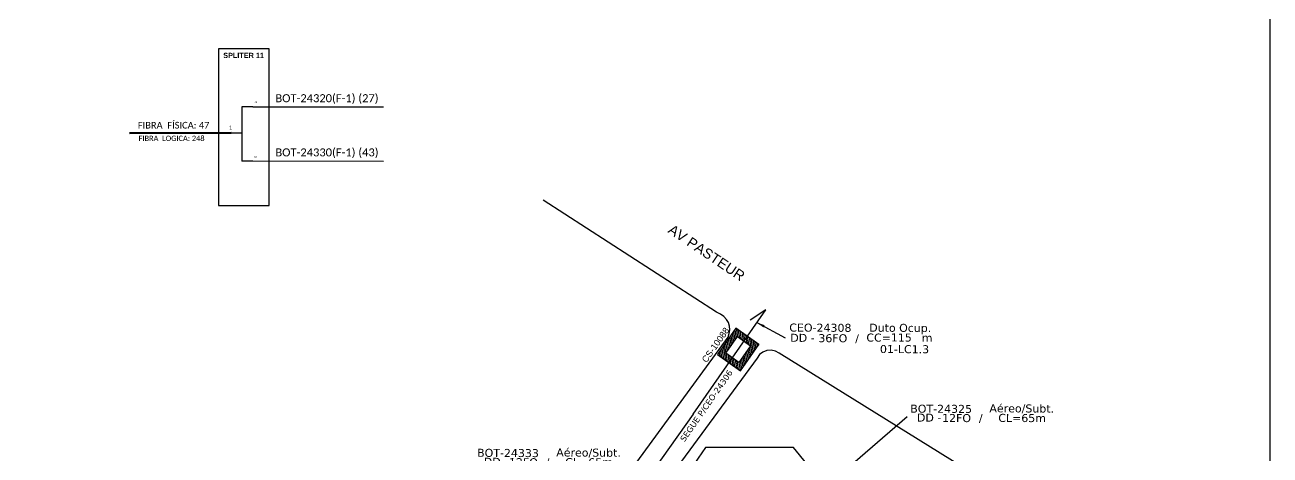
# Model space of a CAD drawing. Header units: metres. Extents: x -1286 to -445, y -500 to 94.
# Drawn here: x -756.2 to -445.1, y -288.2 to -180.6 of the extents above; entities that cross this region are included whole.
import ezdxf
from ezdxf.enums import TextEntityAlignment as Align

# ---------------------------------------------------------------- set-up
doc = ezdxf.new("R2010")
doc.units = ezdxf.units.M
for name, color, linetype in [('10.1-Caixas Subterrâneas', 5, 'Continuous'), ('20.4-CEOS', 1, 'Continuous'), ('CAP a instalar', 1, 'Continuous'), ('label_cabos', 7, 'Continuous'), ('Legenda', 1, 'Continuous'), ('QUADRA', 7, 'Continuous')]:
    doc.layers.add(name, color=color, linetype=linetype)
doc.layers.add('EXTRA', color=50, linetype='Continuous', plot=False)
doc.layers.add('Segmento Logradouro Texto', color=238, linetype='Continuous', lineweight=0)
doc.styles.add('ARIAL', font='arial.ttf')
doc.styles.add('DIGICADE', font='arial.ttf')
doc.styles.add('siredit', font='verdana.ttf')
doc.dimstyles.new('CC', dxfattribs={"dimtxt": 0.8, "dimasz": 2, "dimexe": 0.18, "dimexo": 0.0625, "dimgap": 0.09, "dimtad": 0, "dimdec": 0, "dimrnd": 1, "dimzin": 0, "dimdsep": 46, "dimtxsty": 'siredit', "dimblk": 'NONE', "dimcen": 0, "dimse1": 1, "dimse2": 1, "dimsd1": 1, "dimsd2": 1, "dimclrt": 7, "dimadec": 0, "dimazin": 0, "dimtfac": 1, "dimtdec": 0, "dimtofl": 0, "dimtmove": 0, "dimatfit": 3, "dimfxl": 0, "dimtolj": 1, "dimtzin": 0, "dimarcsym": 0})

# ---------------------------------------------------------------- blocks, each defined once
blk = doc.blocks.new('*X70')
at = {"color": 0, "linetype": 'Continuous'}
for p, q in [((-1.25, 0.34099), (-0.49099, 1.1)), ((-1.25, 0.517767), (-0.667767, 1.1)), ((-1.25, 0.694544), (-0.844544, 1.1)), ((-1.25, 0.87132), (-1.02132, 1.1)), ((-1.25, 1.048097), (-1.198097, 1.1)), ((-0.789214, 0.625), (-0.314214, 1.1)), ((-0.612437, 0.625), (-0.137437, 1.1)), ((-0.43566, 0.625), (0.03934, 1.1)), ((-0.258883, 0.625), (0.216117, 1.1)), ((-0.082107, 0.625), (0.392893, 1.1)), ((0.09467, 0.625), (0.56967, 1.1)), ((0.271447, 0.625), (0.746447, 1.1)), ((0.448223, 0.625), (0.923223, 1.1)), ((0.625, 0.625), (1.1, 1.1)), ((0.801777, 0.625), (1.25, 1.073223)), ((-1.25, 0.164214), (-0.8035, 0.610714)), ((-1.25, -0.012563), (-0.8035, 0.433937)), ((-1.25, -0.18934), (-0.8035, 0.25716)), ((-1.25, -0.366117), (-0.8035, 0.080383)), ((0.8035, 0.449947), (1.25, 0.896447)), ((0.8035, 0.27317), (1.25, 0.71967)), ((0.8035, 0.096393), (1.25, 0.542893)), ((0.8035, -0.080383), (1.25, 0.366117)), ((0.8035, -0.25716), (1.25, 0.18934)), ((0.8035, -0.433937), (1.25, 0.012563)), ((-1.25, -0.542893), (-0.8035, -0.096393)), ((-1.25, -0.71967), (-0.8035, -0.27317)), ((-1.25, -0.896447), (-0.8035, -0.449947)), ((-1.25, -1.073223), (-0.801777, -0.625)), ((-1.1, -1.1), (-0.625, -0.625)), ((-0.923223, -1.1), (-0.448223, -0.625)), ((-0.746447, -1.1), (-0.271447, -0.625)), ((-0.56967, -1.1), (-0.09467, -0.625)), ((-0.392893, -1.1), (0.082107, -0.625)), ((-0.216117, -1.1), (0.258883, -0.625)), ((-0.03934, -1.1), (0.43566, -0.625)), ((0.137437, -1.1), (0.612437, -0.625)), ((0.314214, -1.1), (0.789214, -0.625)), ((0.49099, -1.1), (1.25, -0.34099)), ((0.667767, -1.1), (1.25, -0.517767)), ((0.8035, -0.610714), (1.25, -0.164214)), ((0.844544, -1.1), (1.25, -0.694544)), ((1.02132, -1.1), (1.25, -0.87132)), ((1.198097, -1.1), (1.25, -1.048097))]:
    blk.add_line(p, q, dxfattribs=at)
blk = doc.blocks.new('MANHOLE_MQ')
at = {"color": 0, "linetype": 'Continuous'}
for p, q in [((0.00000623, 0.00000569), (-0.00000627, 0.00000569)), ((-0.00000627, 0.00000569), (-0.00000627, -0.00000531)), ((0.00000623, -0.00000531), (0.00000623, 0.00000569)), ((-0.00000404, 0.00000331), (0.00000399, 0.00000331)), ((-0.00000404, -0.00000294), (-0.00000404, 0.00000331)), ((0.00000399, 0.00000331), (0.00000399, -0.00000294)), ((0.00000399, -0.00000294), (-0.00000404, -0.00000294)), ((0.00000399, -0.00000294), (0.00000399, -0.00000294)), ((-0.00000627, -0.00000531), (0.00000623, -0.00000531))]:
    blk.add_line(p, q, dxfattribs=at)
at = {"color": 0, "linetype": 'Continuous', "xscale": 5e-06, "yscale": 5e-06, "zscale": 1e-05}
blk.add_blockref('*X70', (-0.00000002, 0.00000019), dxfattribs=at)
blk = doc.blocks.new('Inst CB DT OCUP CFOA-SM-DD-S-36')
at = {"layer": 'label_cabos', "color": 0, "style": 'siredit'}
for tag, flags, p in [('ID_ATIVIDADE', 3, (1.31, 2.67)), ('FATOR', 1, (11.56, 2.55))]:
    blk.add_attdef(tag, text='', height=1, rotation=359.69, dxfattribs=dict(at, flags=flags)).set_placement(p, align=Align.MIDDLE_CENTER)
for tag, p in [('DESTINO_CABO', (3.13, 1.26)), ('TIPO_CABO', (13.11, 1.24)), ('TIPO_CABO', (1.11, 0)), ('CABO', (4.69, -0.05)), ('/', (7.71, -0.05)), ('LANCE', (10.41, 0.02)), ('UND', (16.46, 0)), ('FID', (13.65, -1.41))]:
    blk.add_attdef(tag, text='', height=1, rotation=359.69, dxfattribs=at).set_placement(p, align=Align.MIDDLE_CENTER)
blk.add_attdef('QTDE', (11.93, -0.45), '', height=1, rotation=359.69, dxfattribs=at)
blk = doc.blocks.new('_None')
blk = doc.blocks.new('LEGENDA DOS CABOS')
at = {"layer": 'EXTRA', "color": 0, "style": 'siredit'}
for tag, p in [('ID', (4.6, 0.97)), ('XX', (9.03, 0.97))]:
    blk.add_attdef(tag, text='', height=0.48, rotation=359.69, dxfattribs=at).set_placement(p, align=Align.MIDDLE_CENTER)
at = {"layer": 'Legenda', "color": 0, "style": 'siredit'}
for tag, p in [('TIPO_CABO', (1.31, 0)), ('CABO', (4.69, -0.05)), ('/', (6.81, -0.05)), ('METROS', (10.03, -0.05))]:
    blk.add_attdef(tag, text='', height=0.8, rotation=359.69, dxfattribs=at).set_placement(p, align=Align.MIDDLE_CENTER)

msp = doc.modelspace()

# ---------------------------------------------------------------- linework, layer by layer
at = {"color": 7, "linetype": 'Continuous'}
for p, q in [((-701.95, -201.12), (-701.95, -214.66)), ((-699.25, -201.12), (-701.95, -201.12)), ((-704.61, -207.65), (-701.96, -207.65)), ((-699.25, -214.66), (-701.95, -214.66))]:
    msp.add_line(p, q, dxfattribs=at)
at = {"color": 10, "linetype": 'Continuous'}
for p, q in [((-699.25, -201.11), (-666.58, -201.12)), ((-699.25, -214.65), (-666.58, -214.66))]:
    msp.add_line(p, q, dxfattribs=at)
at = {"color": 1, "linetype": 'Continuous', "lineweight": 60}
msp.add_line((-704.61, -207.65), (-730, -207.73), dxfattribs=at)
msp.add_lwpolyline([(-1286.07, -499.81), (-445.07, -499.81), (-445.07, 94.19), (-1286.07, 94.19)], close=True)
at = {"color": 7}
msp.add_lwpolyline([(-707.77, -225.74), (-695.15, -225.74), (-695.15, -186.58), (-707.77, -186.58)], close=True, dxfattribs=at)
at = {"layer": 'CAP a instalar', "color": 7, "ltscale": 5}
for points in [[(-589.21, -277.95), (-571.04, -251.83), (-574.97, -254.46)], [(-589.21, -277.95), (-623.84, -326.79), (-608.63, -330.81)], [(-541.74, -304.88), (-548.99, -304.88), (-564.15, -286.29), (-586.08, -286.29), (-595.3, -299.57), (-581.37, -299.73)]]:
    msp.add_lwpolyline(points, dxfattribs=at)
at = {"layer": 'QUADRA'}
for points in [[(-635.43, -348.72), (-702.68, -440.4), (-709.72, -435.62), (-580.49, -258.68), (-580.17, -257.8), (-580.04, -256.88), (-580.13, -255.95), (-580.41, -255.06), (-580.89, -254.25), (-581.54, -253.54), (-582.34, -252.98), (-583.24, -252.5), (-583.4, -252.4), (-626.69, -224.42)], [(-506.18, -300.9), (-567.71, -262.72), (-568.64, -262.19), (-569.7, -261.95), (-570.78, -262.02), (-571.79, -262.4), (-572.63, -263.04), (-573.21, -263.9), (-627.82, -338.34)]]:
    msp.add_lwpolyline(points, dxfattribs=at)

# ---------------------------------------------------------------- block references
at = {"color": 0, "lineweight": 0}
ref = msp.add_blockref('Inst CB DT OCUP CFOA-SM-DD-S-36', (-563.68, -258.85), dxfattribs=dict(at, xscale=2, yscale=2, zscale=2))
ref.add_attrib('DESTINO_CABO', 'CEO-24308', dxfattribs={"layer": 'label_cabos', "color": 0, "height": 2, "rotation": 359.69, "style": 'siredit'}).set_placement((-557.42, -256.32), align=Align.MIDDLE_CENTER)
ref.add_attrib('TIPO_CABO', 'Duto Ocup.', dxfattribs={"layer": 'label_cabos', "color": 0, "height": 2, "rotation": 359.69, "style": 'siredit'}).set_placement((-537.47, -256.36), align=Align.MIDDLE_CENTER)
ref.add_attrib('/', '/', dxfattribs={"layer": 'label_cabos', "color": 0, "height": 2, "rotation": 359.69, "style": 'siredit'}).set_placement((-548.25, -258.95), align=Align.MIDDLE_CENTER)
ref.add_attrib('FID', '01-LC1.3', dxfattribs={"layer": 'label_cabos', "color": 0, "height": 2, "rotation": 359.69, "style": 'siredit'}).set_placement((-536.39, -261.68), align=Align.MIDDLE_CENTER)
ref.add_attrib('LANCE', 'CC=', dxfattribs={"layer": 'label_cabos', "color": 0, "height": 2, "rotation": 359.69, "style": 'siredit'}).set_placement((-542.86, -258.8), align=Align.MIDDLE_CENTER)
ref.add_attrib('UND', 'm', dxfattribs={"layer": 'label_cabos', "color": 0, "height": 2, "rotation": 359.69, "style": 'siredit'}).set_placement((-530.75, -258.84), align=Align.MIDDLE_CENTER)
ref.add_attrib('CABO', '36FO', dxfattribs={"layer": 'label_cabos', "color": 0, "height": 2, "rotation": 359.69, "style": 'siredit'}).set_placement((-554.31, -258.95), align=Align.MIDDLE_CENTER)
ref.add_attrib('TIPO_CABO', 'DD - ', dxfattribs={"layer": 'label_cabos', "color": 0, "height": 2, "rotation": 359.69, "style": 'siredit'}).set_placement((-561.46, -258.86), align=Align.MIDDLE_CENTER)
ref.add_attrib('QTDE', '115', (-539.82, -259.76), dxfattribs={"layer": 'label_cabos', "color": 0, "height": 2, "rotation": 359.69, "style": 'siredit'})
at = {"layer": '10.1-Caixas Subterrâneas', "color": 30, "xscale": 639575.1086223164, "yscale": 639575.1086223164, "zscale": 639575.1086223164, "rotation": 234.7828982117151}
msp.add_blockref('MANHOLE_MQ', (-578.07, -261.71), dxfattribs=at)
at = {"layer": 'label_cabos', "color": 0, "lineweight": 0}
ref = msp.add_blockref('LEGENDA DOS CABOS', (-535.73, -279.85), dxfattribs=dict(at, xscale=2, yscale=2, zscale=2))
ref.add_attrib('ID', 'BOT-24325', dxfattribs={"color": 0, "height": 2, "rotation": 359.69, "style": 'siredit'}).set_placement((-527.25, -276.59), align=Align.MIDDLE_CENTER)
ref.add_attrib('CABO', '12FO', dxfattribs={"color": 0, "height": 2, "rotation": 359.69, "style": 'siredit'}).set_placement((-523.4, -278.9), align=Align.MIDDLE_CENTER)
ref.add_attrib('METROS', 'CL=65m', dxfattribs={"color": 0, "height": 2, "rotation": 359.69, "style": 'siredit'}).set_placement((-507.01, -278.9), align=Align.MIDDLE_CENTER)
ref.add_attrib('XX', 'Aéreo/Subt.', dxfattribs={"color": 0, "height": 2, "rotation": 359.69, "style": 'siredit'}).set_placement((-507.12, -276.5), align=Align.MIDDLE_CENTER)
ref.add_attrib('/', '/', dxfattribs={"color": 0, "height": 2, "rotation": 359.69, "style": 'siredit'}).set_placement((-517.35, -278.9), align=Align.MIDDLE_CENTER)
ref.add_attrib('TIPO_CABO', 'DD -', dxfattribs={"color": 0, "height": 2, "rotation": 359.69, "style": 'siredit'}).set_placement((-530.25, -278.8), align=Align.MIDDLE_CENTER)
ref = msp.add_blockref('LEGENDA DOS CABOS', (-643.94, -290.89), dxfattribs=dict(at, xscale=2, yscale=2, zscale=2))
ref.add_attrib('ID', 'BOT-24333', dxfattribs={"color": 0, "height": 2, "rotation": 359.69, "style": 'siredit'}).set_placement((-635.46, -287.63), align=Align.MIDDLE_CENTER)
ref.add_attrib('CABO', '12FO', dxfattribs={"color": 0, "height": 2, "rotation": 359.69, "style": 'siredit'}).set_placement((-631.61, -289.94), align=Align.MIDDLE_CENTER)
ref.add_attrib('METROS', 'CL=65m', dxfattribs={"color": 0, "height": 2, "rotation": 359.69, "style": 'siredit'}).set_placement((-615.22, -289.94), align=Align.MIDDLE_CENTER)
ref.add_attrib('XX', 'Aéreo/Subt.', dxfattribs={"color": 0, "height": 2, "rotation": 359.69, "style": 'siredit'}).set_placement((-615.33, -287.54), align=Align.MIDDLE_CENTER)
ref.add_attrib('/', '/', dxfattribs={"color": 0, "height": 2, "rotation": 359.69, "style": 'siredit'}).set_placement((-625.56, -289.94), align=Align.MIDDLE_CENTER)
ref.add_attrib('TIPO_CABO', 'DD -', dxfattribs={"color": 0, "height": 2, "rotation": 359.69, "style": 'siredit'}).set_placement((-638.46, -289.84), align=Align.MIDDLE_CENTER)

# ---------------------------------------------------------------- texts
at = {"attachment_point": 5, "style": 'ARIAL'}
for s, insert, char_height, width in [('\\C10;\\fArial|b1|i0|c0|p34;\\H1x;SPLITER 11', (-701.52, -188.27), 1.2958, 12.6131), ('\\pt18.02075;{\\fCalibri|b0|i0|c0|p34;\\C7;BOT-24320(F-1) (27)}', (-680.69, -199.18), 2.0023, 29.8616), ('\\C7;\\fArial|b0|i0;\\H0.289352x;01 ', (-698.44, -199.97), 1.2958, 2.5226), ('{\\fCalibri|b0|i0|c0|p34;\\C7;FIBRA  FÍSICA: 47}', (-719, -205.72), 1.6686, 25.2263), ('{\\fCalibri|b0|i0|c0|p34;\\C7;FIBRA  LOGICA: 248}', (-719.51, -209), 1.3349, 25.2263), ('\\C7;\\fArial|b0|i0|;\\H1.0273588255048;1', (-704.74, -206.32), 1.2958, 1.2835), ('\\C7;\\fArial|b0|i0;\\H0.289352x;02 ', (-698.55, -213.62), 1.2958, 2.7432)]:
    msp.add_mtext(s, dxfattribs=dict(at, insert=insert, char_height=char_height, width=width))
at = {"color": 1, "insert": (-680.69, -212.72), "char_height": 2.0023, "width": 29.8616, "attachment_point": 5, "style": 'ARIAL'}
msp.add_mtext('\\pt18.02075;{\\fCalibri|b0|i0|c0|p34;BOT-24330(F-1) (43)}', dxfattribs=at)
at = {"layer": '10.1-Caixas Subterrâneas', "color": 30, "style": 'ARIAL'}
msp.add_text('CS-10088', height=1.6, rotation=54.7829, dxfattribs=at).set_placement((-585.87, -265.21))
at = {"layer": '20.4-CEOS', "color": 7, "style": 'siredit'}
msp.add_text('SEGUE P/CEO-24306', height=1.5, rotation=55.1679, dxfattribs=at).set_placement((-585.91, -275.82), align=Align.MIDDLE_CENTER)
at = {"layer": 'Segmento Logradouro Texto', "color": 5, "linetype": 'Continuous', "insert": (-594.3, -230.34), "char_height": 2.5, "width": 32.2386, "attachment_point": 1, "rotation": 325.9583, "style": 'DIGICADE'}
msp.add_mtext('\\fArial|b0|i0|c0|p34;\\W1.0000000000;\\T1.0000000000;\\o\\lAV PASTEUR', dxfattribs=at)

# ---------------------------------------------------------------- leaders
at = {"layer": 'label_cabos'}
for points in [[(-573.26, -255.02), (-566.21, -258.88)], [(-556.11, -296.14), (-535.73, -278.49)]]:
    msp.add_leader(points, dimstyle='CC', override={"dimgap": 0.09, "dimtad": 0}, dxfattribs=at)

doc.saveas('drawing.dxf')
